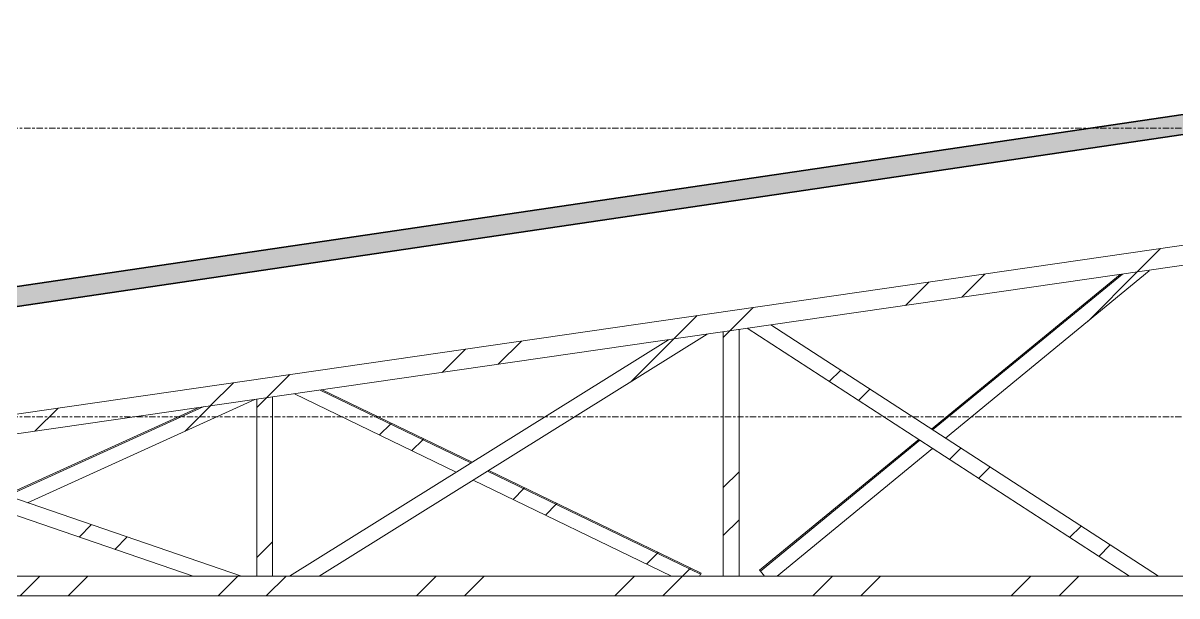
# Model space of a CAD drawing. Header units: centimetres. Extents: x -13467 to 3766, y -437 to 1921.
# Drawn here: x -12935.9 to -12643.1, y 470 to 615.5 of the extents above; entities that cross this region are included whole.
import ezdxf

# ---------------------------------------------------------------- set-up
doc = ezdxf.new("R2010")
doc.units = ezdxf.units.CM
doc.linetypes.add('Centre', pattern=[3.175, 0.635, -0.475, 1.59, -0.475])
for name, color, linetype, lineweight in [('A-FLOR-LEVL', 7, 'Continuous', 9), ('A-ROOF', 7, 'Continuous', 9), ('A-ROOF-PATT', 7, 'Continuous', 35), ('S-BEAM', 7, 'Continuous', 9)]:
    doc.layers.add(name, color=color, linetype=linetype, lineweight=lineweight)
pattern_1 = [(45, (-5050.647, 712), (-25.14472, 25.14472), []), (45, (-5050.647, 750.1), (-25.14472, 25.14472), [])]

# ---------------------------------------------------------------- blocks, each defined once
blk = doc.blocks.new('RVR_CERCHA_C01 - RVR_CERCHA_C01-1649010-Sección 1-1')
at = {"layer": 'S-BEAM', "true_color": 0xc0c0c0}
h = blk.add_hatch(dxfattribs=at)
h.set_pattern_fill('FP_6', color=9, style=0, pattern_type=2)
h.set_pattern_definition(pattern_1)
h.paths.add_polyline_path([(-13112.09, 485.9), (-12516.64, 572.08), (-12517.35, 577.03), (-13112.09, 490.95), (-13112.09, 488.69)])
h = blk.add_hatch(dxfattribs=at)
h.set_pattern_fill('FP_6', color=9, style=0, pattern_type=2)
h.set_pattern_definition(pattern_1)
h.paths.add_polyline_path([(-12744.56, 475.01), (-12705.08, 507.44), (-12708.34, 509.56), (-12748.79, 476.33), (-12747.71, 475.01)])
h.paths.add_polyline_path([(-12701.84, 510.11), (-12650.12, 552.59), (-12650.24, 552.74), (-12656.94, 551.77), (-12705.09, 512.22)])
h = blk.add_hatch(dxfattribs=at)
h.set_pattern_fill('FP_6', color=9, style=0, pattern_type=2)
h.set_pattern_definition(pattern_1)
h.paths.add_polyline_path([(-12655.14, 475.01), (-12647.8, 475.01), (-12746.12, 538.87), (-12752.13, 538), (-12676.2, 488.69)])
h = blk.add_hatch(dxfattribs=at)
h.set_pattern_fill('FP_6', color=9, style=0, pattern_type=2)
h.set_pattern_definition(pattern_1)
h.paths.add_polyline_path([(-12868.3, 475.01), (-12860.75, 475.01), (-12762.32, 536.52), (-12772.14, 535.1), (-12846.41, 488.69)])
h = blk.add_hatch(dxfattribs=at)
h.set_pattern_fill('FP_6', color=9, style=0, pattern_type=2)
h.set_pattern_definition(pattern_1)
h.paths.add_polyline_path([(-12754.47, 475.01), (-12754.21, 475.01), (-12754.21, 537.7), (-12758.21, 537.12), (-12758.21, 475.01)])
h = blk.add_hatch(dxfattribs=at)
h.set_pattern_fill('FP_6', color=9, style=0, pattern_type=2)
h.set_pattern_definition(pattern_1)
h.paths.add_polyline_path([(-12771.33, 475.01), (-12764.23, 475.01), (-12763.96, 475.56), (-12818, 501.73), (-12821.7, 499.42), (-12771.69, 475.19)])
h.paths.add_polyline_path([(-12825.96, 501.47), (-12822.25, 503.79), (-12860.49, 522.31), (-12867.03, 521.37), (-12856.08, 516.06)])
h = blk.add_hatch(dxfattribs=at)
h.set_pattern_fill('FP_6', color=9, style=0, pattern_type=2)
h.set_pattern_definition(pattern_1)
h.paths.add_polyline_path([(-12763.96, 475.56), (-12763.83, 475.83), (-12817.7, 501.92), (-12818, 501.73), (-12771.69, 479.3)])
h.paths.add_polyline_path([(-12822.25, 503.79), (-12821.95, 503.98), (-12859.96, 522.39), (-12860.49, 522.31), (-12847.59, 516.06)])
h = blk.add_hatch(dxfattribs=at)
h.set_pattern_fill('FP_6', color=9, style=0, pattern_type=2)
h.set_pattern_definition(pattern_1)
h.paths.add_polyline_path([(-12975.83, 475.01), (-12940.02, 491.3), (-12945.11, 493.05), (-12984.51, 475.01), (-12980.73, 475.01)])
h.paths.add_polyline_path([(-12934.73, 493.7), (-12877.08, 519.91), (-12890.2, 518.02), (-12939.81, 495.46)])
h = blk.add_hatch(dxfattribs=at)
h.set_pattern_fill('FP_6', color=9, style=0, pattern_type=2)
h.set_pattern_definition(pattern_1)
h.paths.add_polyline_path([(-12872.93, 475.01), (-12872.59, 475.01), (-12872.59, 520.56), (-12876.59, 519.99), (-12876.59, 475.01)])
h = blk.add_hatch(dxfattribs=at)
h.set_pattern_fill('FP_6', color=9, style=0, pattern_type=2)
h.set_pattern_definition(pattern_1)
h.paths.add_polyline_path([(-12984.55, 475.11), (-12945.11, 493.05), (-12945.52, 493.19), (-12984.68, 475.39)])
h.paths.add_polyline_path([(-12939.81, 495.46), (-12890.2, 518.02), (-12891.26, 517.86), (-12940.22, 495.6)])
h = blk.add_hatch(dxfattribs=at)
h.set_pattern_fill('FP_6', color=9, style=0, pattern_type=2)
h.set_pattern_definition(pattern_1)
h.paths.add_polyline_path([(-12892.73, 475.01), (-12880.44, 475.01), (-12971.26, 506.28), (-12979.91, 505.03), (-12932.45, 488.69)])
h = blk.add_hatch(dxfattribs=at)
h.set_pattern_fill('FP_6', color=9, style=0, pattern_type=2)
h.set_pattern_definition(pattern_1)
h.paths.add_polyline_path([(-13101.18, 470.01), (-12517.31, 470.01), (-12517.31, 475.01), (-13112.09, 475.01), (-13112.09, 470.01)])
at = {"layer": 'S-BEAM'}
for p, q in [((-12517.35, 577.03), (-13112.09, 490.95)), ((-12516.64, 572.08), (-13112.09, 485.9)), ((-12705.36, 512.39), (-12657.52, 551.69)), ((-12705.09, 512.22), (-12656.94, 551.77)), ((-12701.84, 510.11), (-12650.12, 552.59)), ((-12650.24, 552.74), (-12650.12, 552.59)), ((-12746.12, 538.87), (-12647.8, 475.01)), ((-12762.32, 536.52), (-12860.75, 475.01)), ((-12758.21, 537.12), (-12758.21, 475.01)), ((-12754.21, 475.01), (-12754.21, 537.7)), ((-12655.14, 475.01), (-12752.13, 538)), ((-12868.3, 475.01), (-12772.14, 535.1)), ((-12867.03, 521.37), (-12825.96, 501.47)), ((-12860.49, 522.31), (-12822.25, 503.79)), ((-12859.96, 522.39), (-12821.95, 503.98)), ((-12934.73, 493.7), (-12877.08, 519.91)), ((-12876.59, 519.99), (-12876.59, 475.01)), ((-12872.59, 475.01), (-12872.59, 520.56)), ((-12940.22, 495.6), (-12891.26, 517.86)), ((-12939.81, 495.46), (-12890.2, 518.02)), ((-12748.98, 476.56), (-12708.6, 509.73)), ((-12748.79, 476.33), (-12708.34, 509.56)), ((-12744.56, 475.01), (-12705.08, 507.44)), ((-12892.73, 475.01), (-12979.91, 505.03)), ((-12971.26, 506.28), (-12880.44, 475.01)), ((-12818, 501.73), (-12763.96, 475.56)), ((-12817.7, 501.92), (-12763.83, 475.83)), ((-12821.7, 499.42), (-12771.33, 475.01)), ((-13112.09, 475.01), (-12517.31, 475.01)), ((-12763.96, 475.56), (-12764.23, 475.01)), ((-12763.83, 475.83), (-12763.96, 475.56)), ((-12748.79, 476.33), (-12748.98, 476.56)), ((-12747.71, 475.01), (-12748.79, 476.33)), ((-12517.31, 470.01), (-13112.09, 470.01))]:
    blk.add_line(p, q, dxfattribs=at)
blk = doc.blocks.new('PQ_RVR_EST-01_ZZ_ZZ_MO_T_A_rvt-1-Sección 1-1')
at = {"layer": 'S-BEAM', "lineweight": 9}
blk.add_blockref('RVR_CERCHA_C01 - RVR_CERCHA_C01-1649010-Sección 1-1', (0, 0), dxfattribs=at)

msp = doc.modelspace()

# ---------------------------------------------------------------- hatches: boundary and pattern name
at = {"layer": 'A-ROOF-PATT', "lineweight": 9, "true_color": 0x9a9a9a}
msp.add_hatch(color=253, dxfattribs=at).paths.add_polyline_path([(-13123.344, 516.064), (-12483.997, 610.476), (-12483.997, 615.53), (-13123.344, 521.118), (-13123.344, 516.612)])

# ---------------------------------------------------------------- linework, layer by layer
at = {"layer": 'A-FLOR-LEVL', "color": 253, "linetype": 'Centre', "true_color": 0xaaaaaa}
for p, q in [((-13466.939, 588.801), (-6213.529, 588.801)), ((-13466.939, 515.53), (-6213.529, 515.53))]:
    msp.add_line(p, q, dxfattribs=at)
at = {"layer": 'A-ROOF', "lineweight": 35}
for p, q in [((-12483.997, 615.53), (-13123.344, 521.118)), ((-13123.344, 516.064), (-12483.997, 610.476))]:
    msp.add_line(p, q, dxfattribs=at)

# ---------------------------------------------------------------- block references
at = {"lineweight": 5}
msp.add_blockref('PQ_RVR_EST-01_ZZ_ZZ_MO_T_A_rvt-1-Sección 1-1', (0, 0), dxfattribs=at)

doc.saveas('drawing.dxf')
